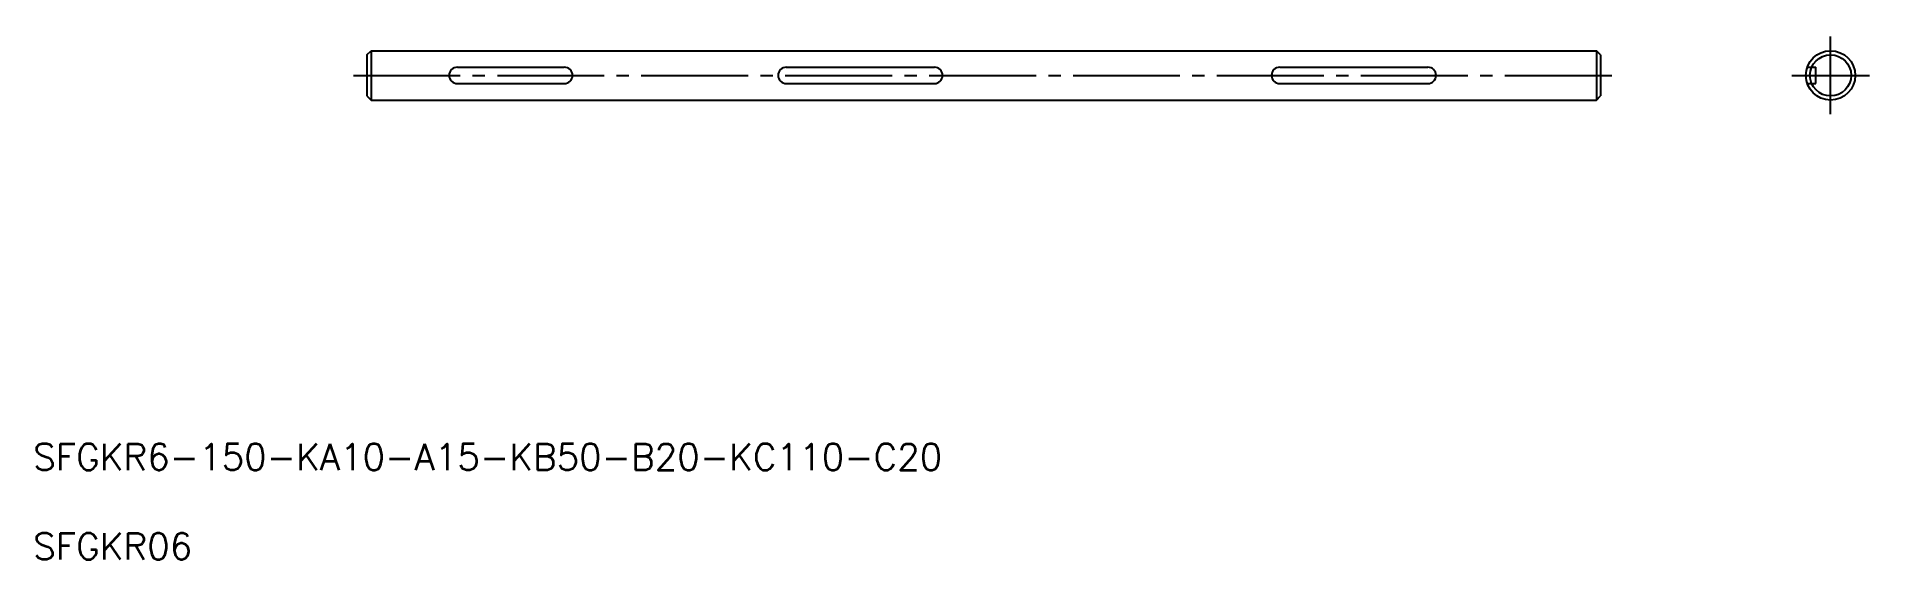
# Model space of a CAD drawing. Extents: x 48 to 271, y 111 to 175.
import ezdxf

# ---------------------------------------------------------------- set-up
doc = ezdxf.new("R2010")
doc.units = 0
doc.linetypes.add('CENTER', pattern=[17.5, 13, -1.5, 1.5, -1.5])
doc.linetypes.add('DASHED', pattern=[3.5, 2, -1.5])
doc.layers.get('0').update_dxf_attribs({"linetype": 'CONTINUOUS'})
doc.layers.add('CENTER', color=1, linetype='CENTER')
doc.styles.get("Standard").update_dxf_attribs({"font": 'txt.shx', "bigfont": '@extfont2.shx'})

msp = doc.modelspace()

# ---------------------------------------------------------------- linework, layer by layer
at = {"color": 7, "linetype": 'CONTINUOUS'}
for p, q in [((88.06, 172.76), (88.56, 173.26)), ((88.06, 172.76), (88.06, 167.76)), ((88.56, 173.26), (237.56, 173.26)), ((88.56, 173.26), (88.56, 167.26)), ((237.56, 173.26), (237.56, 167.26)), ((238.06, 172.76), (237.56, 173.26)), ((238.06, 172.76), (238.06, 167.76)), ((99.06, 171.26), (112.06, 171.26)), ((139.06, 171.26), (157.06, 171.26)), ((199.06, 171.26), (217.06, 171.26)), ((88.06, 167.76), (88.56, 167.26)), ((88.56, 167.26), (237.56, 167.26)), ((99.06, 169.26), (112.06, 169.26)), ((139.06, 169.26), (157.06, 169.26)), ((199.06, 169.26), (217.06, 169.26)), ((237.56, 167.26), (238.06, 167.76))]:
    msp.add_line(p, q, dxfattribs=at)
msp.add_line((93.31, 173.26), (93.31, 173.26))
at = {"color": 3, "linetype": 'DASHED'}
for p, q in [((263.2, 171.26), (264.23, 171.26)), ((264.23, 169.26), (264.23, 171.26)), ((263.2, 169.26), (264.23, 169.26))]:
    msp.add_line(p, q, dxfattribs=at)
at = {"color": 7, "linetype": 'CONTINUOUS'}
for radius in [3, 2.5]:
    msp.add_circle((266.03, 170.26), radius, dxfattribs=at)
for centre, start, end in [((99.06, 170.26), 90, 270), ((112.06, 170.26), 270, 90), ((139.06, 170.26), 90, 270), ((157.06, 170.26), 270, 90), ((199.06, 170.26), 90, 270), ((217.06, 170.26), 270, 90)]:
    msp.add_arc(centre, 1, start, end, dxfattribs=at)
at = {"layer": 'CENTER', "color": 1, "linetype": 'CENTER'}
for p, q in [((266.03, 165.55), (266.03, 174.98)), ((86.42, 170.26), (239.7, 170.26)), ((261.32, 170.26), (270.75, 170.26))]:
    msp.add_line(p, q, dxfattribs=at)

# ---------------------------------------------------------------- texts
for s, p in [('SFGKR6-150-KA10-A15-KB50-B20-KC110-C20', (47.49, 122.25)), ('SFGKR06', (47.49, 111.38))]:
    msp.add_text(s, height=3.2).set_placement(p)

doc.saveas('drawing.dxf')
